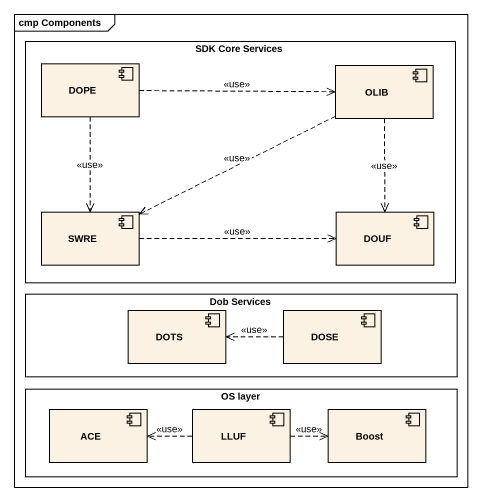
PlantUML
@startuml
mainframe cmp Components
rectangle "SDK Core Services" as SDK_Core_Services {
  component DOPE
  component OLIB
  component SWRE
  component DOUF
}
rectangle "Dob Services" as Dob_Services {
  component DOTS
  component DOSE
}
rectangle "OS layer" as OS_layer {
  component ACE
  component LLUF
  component Boost
}
DOPE .right.> OLIB : <<use>>
DOPE ..> SWRE : <<use>>
OLIB .left.> SWRE : <<use>>
OLIB ..> DOUF : <<use>>
SWRE .right.> DOUF : <<use>>
DOSE .left.> DOTS : <<use>>
LLUF .left.> ACE : <<use>>
LLUF .right.> Boost : <<use>>
@enduml
